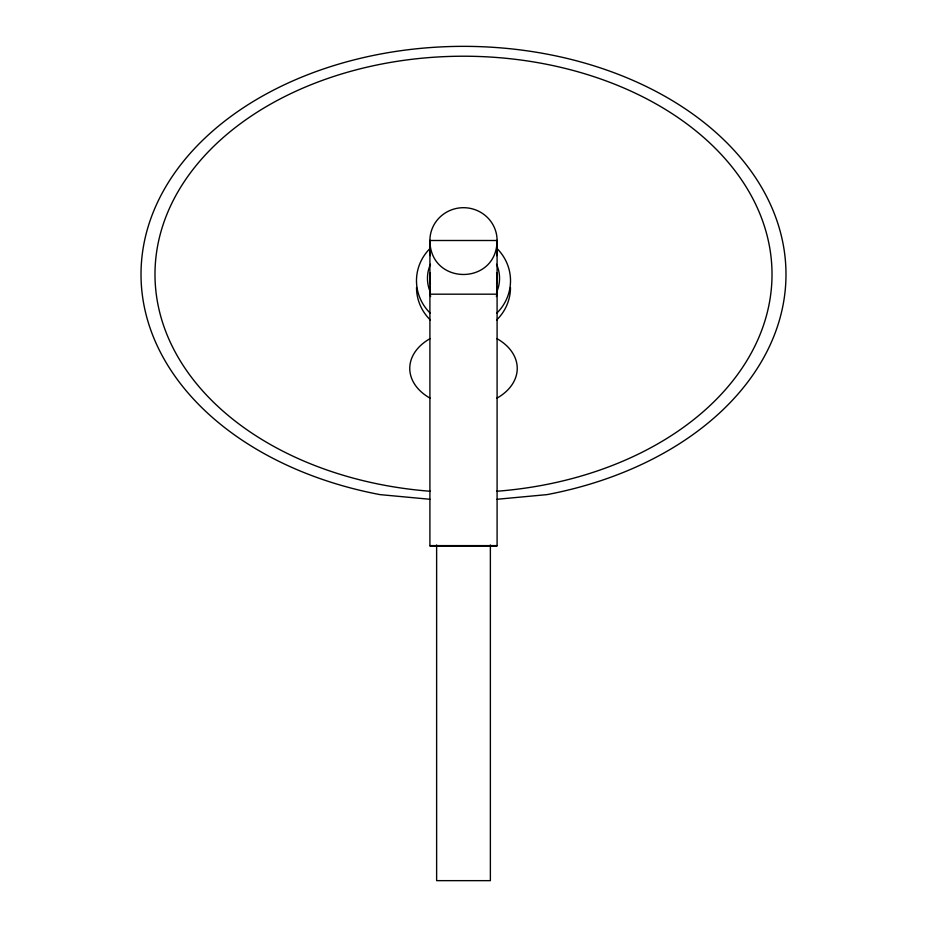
<?xml version="1.0" encoding="UTF-8"?>
<svg xmlns="http://www.w3.org/2000/svg" width="927" height="927" viewBox="0 0 927 927"><rect width="100%" height="100%" fill="white"/><g stroke="black" fill="none" stroke-linecap="round" stroke-linejoin="round"><path stroke-width="1.39" d="M496.687 255.667A35.133 35.099 0 0 0 497.057 250.638L497.092 240.499A33.592 32.793 0 0 0 463.5 207.694A33.592 32.793 0 0 0 429.908 240.499L429.908 545.968L497.092 545.968L497.092 240.499L429.908 240.499L429.943 250.638A35.133 35.099 0 0 0 430.313 255.667M497.092 240.499C496.849 285.794 430.151 285.794 429.908 240.499M496.408 296.57L497.092 292.283M497.092 499.271L546.965 494.624A322.48 228.019 0 0 0 727.66 143.581A322.48 228.019 0 0 0 199.34 143.581A322.48 228.019 0 0 0 380.035 494.624L429.908 499.271M429.908 294.183L497.092 294.183M429.908 545.621L497.092 545.621M429.908 292.283L430.591 296.57M490.371 544.972L490.371 880.65L436.629 880.65L436.629 544.972M430.429 491.275A308.517 218.158 0 0 1 202.005 158.61A308.517 218.158 0 0 1 724.995 158.61A308.517 218.158 0 0 1 496.571 491.275M430.418 284.044A33.592 32.793 0 0 1 430.418 272.642M496.582 272.642A33.592 32.793 0 0 1 496.582 284.044M510.487 287.497A46.987 45.863 0 0 1 496.721 319.919M430.279 319.919A46.987 45.863 0 0 1 416.513 287.497M429.966 290.406A33.534 32.735 0 0 1 430.255 286.13M496.745 286.13A33.534 32.735 0 0 1 497.034 290.406M496.536 264.276A36.037 35.18 0 0 1 496.536 292.422M430.464 292.422A36.037 35.18 0 0 1 430.464 264.276M496.745 248.274A47.01 45.898 0 0 1 496.745 313.187M430.255 313.187A47.01 45.898 0 0 1 430.255 248.274M496.837 338.587A53.743 38.007 0 0 1 496.837 398.204M430.163 398.204A53.743 38.007 0 0 1 430.163 338.587"/></g></svg>
